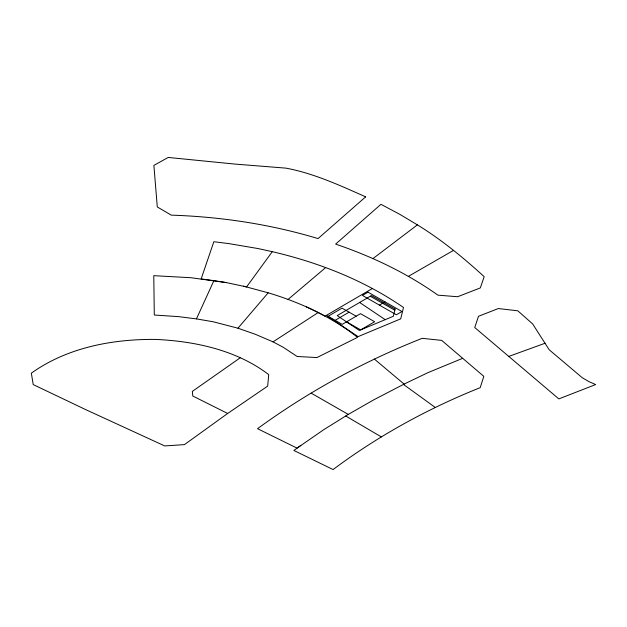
<?xml version="1.0" encoding="UTF-8"?>
<svg xmlns="http://www.w3.org/2000/svg" width="627" height="627" viewBox="0 0 627 627"><rect width="100%" height="100%" fill="white"/><g stroke="black" fill="none" stroke-linecap="round" stroke-linejoin="round"><path stroke-width="0.94" d="M226.323 282.589L190.976 277.722L153.772 275.676L154.305 315.02L178.585 316.643L196.431 318.892L213.909 280.645L226.323 282.589L246.583 286.923L272.29 251.67C318.814 262.541 364.06 280.238 403.514 307.504L400.7 318.861L358.088 336.628L326.432 315.373M196.431 318.892L213.117 321.753L237.954 328.203L268.191 292.809C287.848 298.687 307.058 306.305 325.06 316.165L372.493 288.428M288.059 299.44L325.711 267.549M372.916 258.63L417.394 224.866C441.471 239.663 463.337 257.666 484.185 276.664L480.306 287.926L457.632 296.736L437.936 295.16C406.719 273.019 371.795 256.412 335.625 244.107L380.95 204.316L400.112 214.505L417.394 224.866M300.811 445.413L293.875 450.46L333.07 469.552C378.175 435.851 427.967 408.522 480.219 387.643L483.817 376.357L441.698 340.39L422.167 338.329C363.809 361.379 308.21 391.687 257.517 428.688L297.073 448.125L323.908 429.581L348.275 414.416L373.731 399.846L404.101 384.092L374.35 359.059M227.672 413.467L267.682 386.091L268.724 374.617C236.763 350.227 195.522 341.276 156.021 339.434C112.664 338.909 67.175 347.53 31.35 373.159L33.207 384.578L85.327 409.447L164.705 445.93L184.456 444.621L227.672 413.467L192.802 396.029L192.324 391.405L240.204 357.798M237.954 328.203L255.236 334.254L273.027 341.864L318.21 312.536M335.139 320.334L349.098 312.168M379.413 305.114L384.994 301.846M408.318 276.405L453.525 250.369M462.687 358.315L427.818 372.704L403.427 384.414L435.35 407.519M508.795 356.418L545.02 343.259L549.15 349.733L582.271 377.72L588.965 381.639L595.65 384.563L558.837 398.905L474.741 327.537L478.511 316.282L498.316 308.547L517.816 310.812L532.684 323.971L545.02 343.259M213.909 280.645L201.149 278.921L213.846 241.708L228.996 243.637L258.105 248.566L272.29 251.67M243.495 286.139L268.191 292.809M273.027 341.864L282.973 347.123L297.159 356.481L316.941 357.555L357.547 337.357C341.942 324.927 324.457 315.115 306.352 306.854M370.283 296.25L394.814 310.232M356.167 316.196L342.028 308.139L328.07 316.306L342.209 324.363L360.494 313.672L374.632 321.729L360.674 329.888L346.535 321.831M311.211 393.176L348.275 414.416M345.743 415.999L381.318 436.894M359.639 302.48L385.213 319.66M395.104 309.04L393.317 316.282L359.349 330.445L337.232 315.585L371.458 295.56L395.104 309.04M365.666 196.854L318.038 238.589C270.409 224.207 220.931 216.777 171.249 215.132L157.291 206.941L153.889 165.395L168.216 157.448L234.811 164.07L285.975 168.138C313.806 173.342 339.912 185.404 365.666 196.854M368.025 292.174L362.445 295.442L396.382 314.785L401.962 311.517L368.025 292.174"/></g></svg>
